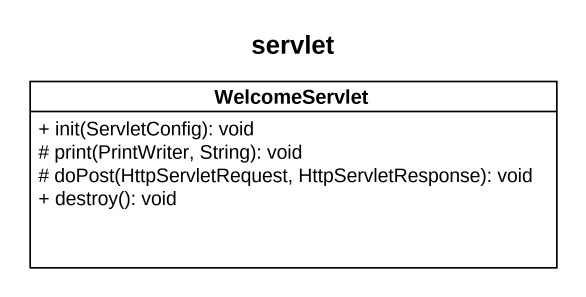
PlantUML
@startuml
title servlet
hide circle
hide empty members
skinparam classAttributeIconSize 0
class WelcomeServlet {
  + init(ServletConfig): void
  # print(PrintWriter, String): void
  # doPost(HttpServletRequest, HttpServletResponse): void
  + destroy(): void
}
@enduml
